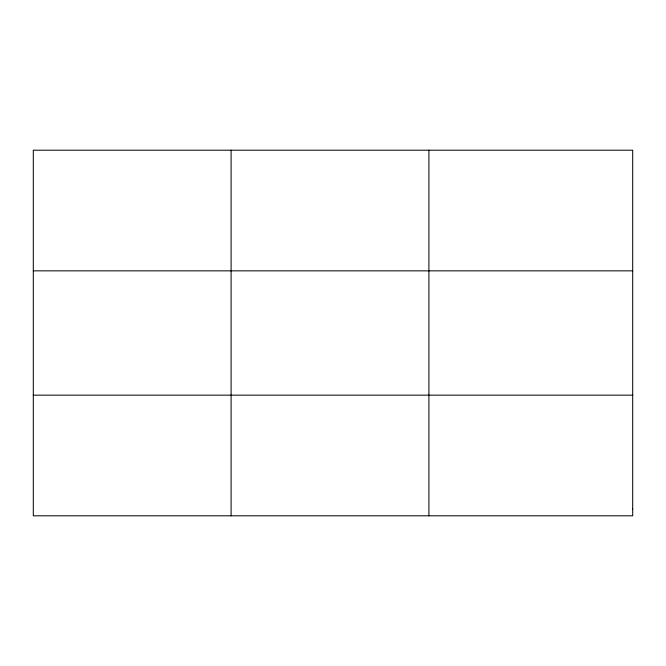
<?xml version="1.0" encoding="UTF-8"?>
<svg xmlns="http://www.w3.org/2000/svg" width="666" height="666" viewBox="0 0 666 666"><rect width="100%" height="100%" fill="white"/><g stroke="black" fill="none" stroke-linecap="round" stroke-linejoin="round"><path stroke-width="1" d="M231.102 150.2L231.102 515.8M428.904 150.2L428.904 515.8M33.3 270.846L632.7 270.846M33.3 395.154L632.7 395.154M632.7 509.099L632.7 515.8L33.3 515.8L33.3 150.2L632.7 150.2L632.7 509.099"/></g></svg>
